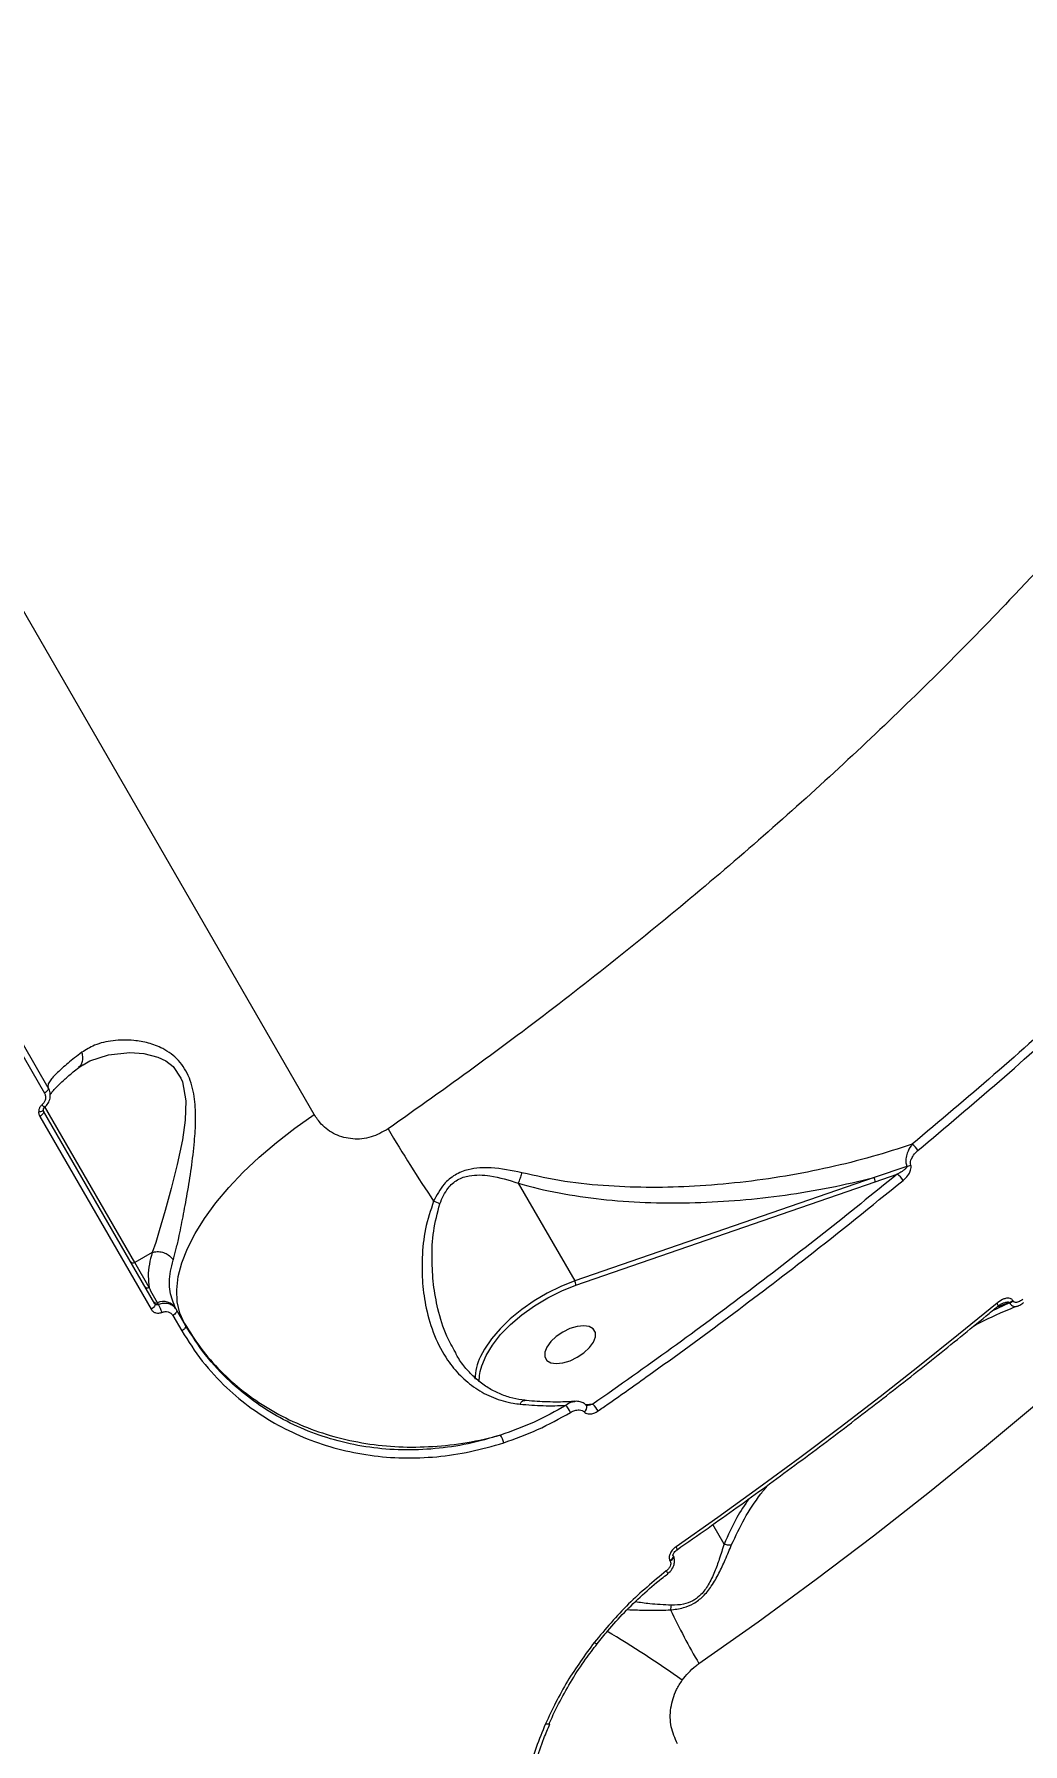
# Model space of a CAD drawing. Header units: millimetres. Extents: x -7447 to 8662, y -5576 to 6370.
# Drawn here: x 932.8 to 1090.2, y -1217.7 to -945.6 of the extents above; entities that cross this region are included whole.
import ezdxf

# ---------------------------------------------------------------- set-up
doc = ezdxf.new("R2010")
doc.units = ezdxf.units.MM
doc.layers.add('DiKom', color=7, linetype='Continuous')
doc.layers.add('DIKOM_ОБЪЕКТ', color=7, linetype='Continuous')
doc.styles.add('style1', font='arial.ttf', dxfattribs={"width": 0.8})
doc.dimstyles.new('1-50', dxfattribs={"dimtxt": 300, "dimasz": 200, "dimexe": 100, "dimexo": 0, "dimgap": 100, "dimtad": 1, "dimdec": 0, "dimtxsty": 'style1', "dimcen": 0, "dimclrd": 7, "dimclre": 7, "dimadec": 1, "dimazin": 2, "dimtfac": 1, "dimtdec": 0, "dimtmove": 1, "dimatfit": 3, "dimfxl": 0, "dimlwd": 25, "dimlwe": 18, "dimarcsym": 0})

# ---------------------------------------------------------------- blocks, each defined once
blk = doc.blocks.new('*D10')
at = {"color": 7, "linetype": 'Continuous', "lineweight": 18, "transparency": 16777216}
for p, q in [((-5489.75, 240.8), (-5489.75, 4573.49)), ((4778.18, -2126.78), (4778.18, 4573.49))]:
    blk.add_line(p, q, dxfattribs=at)
at = {"color": 7, "linetype": 'Continuous', "lineweight": 25, "transparency": 16777216}
blk.add_line((4578.18, 4473.49), (-5289.75, 4473.49), dxfattribs=at)
at = {"color": 7, "linetype": 'Continuous', "transparency": 16777216}
for points in [[(-5289.75, 4506.82), (-5289.75, 4440.16), (-5489.75, 4473.49)], [(4578.18, 4506.82), (4578.18, 4440.16), (4778.18, 4473.49)]]:
    blk.add_solid(points, dxfattribs=at)
at = {"layer": 'Defpoints', "color": 0, "linetype": 'Continuous', "transparency": 16777216}
for p in [(-5489.75, 4473.49), (-5489.75, 240.8), (4778.18, -2126.78)]:
    blk.add_point(p, dxfattribs=at)
at = {"color": 0, "linetype": 'Continuous', "lineweight": 15, "transparency": 16777216, "insert": (-777.31, 4726.76), "char_height": 300, "attachment_point": 5, "style": 'style1'}
blk.add_mtext('10300', dxfattribs=at)
blk = doc.blocks.new('*D11')
at = {"color": 7, "linetype": 'Continuous', "lineweight": 18, "transparency": 16777216}
for p, q in [((2045.4, 3512.26), (7772.09, 3512.26)), ((-1858.48, -4091.08), (7772.09, -4091.08))]:
    blk.add_line(p, q, dxfattribs=at)
at = {"color": 7, "linetype": 'Continuous', "lineweight": 25, "transparency": 16777216}
blk.add_line((7672.09, -3891.08), (7672.09, 3312.26), dxfattribs=at)
at = {"color": 7, "linetype": 'Continuous', "transparency": 16777216}
for points in [[(7638.76, 3312.26), (7705.42, 3312.26), (7672.09, 3512.26)], [(7638.76, -3891.08), (7705.42, -3891.08), (7672.09, -4091.08)]]:
    blk.add_solid(points, dxfattribs=at)
at = {"layer": 'Defpoints', "color": 0, "linetype": 'Continuous', "transparency": 16777216}
for p in [(2045.4, 3512.26), (7672.09, 3512.26), (-1858.48, -4091.08)]:
    blk.add_point(p, dxfattribs=at)
at = {"color": 0, "linetype": 'Continuous', "lineweight": 15, "transparency": 16777216, "insert": (7418.92, 3.22), "char_height": 300, "attachment_point": 5, "rotation": 90, "style": 'style1'}
blk.add_mtext('7600', dxfattribs=at)
blk = doc.blocks.new('*D12')
at = {"layer": 'Defpoints', "color": 0, "transparency": 16777216}
for p in [(-7446.93, 5919.72), (-7446.93, 736.93), (6905.53, -2412.68)]:
    blk.add_point(p, dxfattribs=at)
at = {"layer": 'DiKom', "color": 7, "lineweight": 18, "transparency": 16777216}
for p, q in [((-7446.93, 736.93), (-7446.93, 6019.72)), ((6905.53, -2412.68), (6905.53, 6019.72))]:
    blk.add_line(p, q, dxfattribs=at)
at = {"layer": 'DiKom', "color": 7, "lineweight": 25, "transparency": 16777216}
blk.add_line((6705.53, 5919.72), (-7246.93, 5919.72), dxfattribs=at)
at = {"layer": 'DiKom', "color": 7, "transparency": 16777216}
for points in [[(-7246.93, 5953.05), (-7246.93, 5886.39), (-7446.93, 5919.72)], [(6705.53, 5953.05), (6705.53, 5886.39), (6905.53, 5919.72)]]:
    blk.add_solid(points, dxfattribs=at)
at = {"layer": 'DiKom', "color": 0, "transparency": 16777216, "insert": (-918.31, 6173), "char_height": 300, "attachment_point": 5, "style": 'style1'}
blk.add_mtext('14300', dxfattribs=at)
blk = doc.blocks.new('*D13')
at = {"layer": 'Defpoints', "color": 0, "transparency": 16777216}
for p in [(2049.72, 5594.27), (-1141.86, -5576.35), (8561.69, -5576.35)]:
    blk.add_point(p, dxfattribs=at)
at = {"layer": 'DiKom', "color": 7, "lineweight": 18, "transparency": 16777216}
for p, q in [((2049.72, 5594.27), (8661.69, 5594.27)), ((-1141.86, -5576.35), (8661.69, -5576.35))]:
    blk.add_line(p, q, dxfattribs=at)
at = {"layer": 'DiKom', "color": 7, "lineweight": 25, "transparency": 16777216}
blk.add_line((8561.69, 5394.27), (8561.69, -5376.35), dxfattribs=at)
at = {"layer": 'DiKom', "color": 7, "transparency": 16777216}
for points in [[(8528.35, 5394.27), (8595.02, 5394.27), (8561.69, 5594.27)], [(8528.35, -5376.35), (8595.02, -5376.35), (8561.69, -5576.35)]]:
    blk.add_solid(points, dxfattribs=at)
at = {"layer": 'DiKom', "color": 0, "transparency": 16777216, "insert": (8308.52, 8.96), "char_height": 300, "attachment_point": 5, "rotation": 90, "style": 'style1'}
blk.add_mtext('11200', dxfattribs=at)

msp = doc.modelspace()

# ---------------------------------------------------------------- linework, layer by layer
at = {"layer": 'DIKOM_ОБЪЕКТ', "color": 7, "linetype": 'Continuous', "lineweight": 15}
for p, q in [((977.4, -1117.56), (738.07, -703.03)), ((935.09, -1113.28), (884.4, -1025.48)), ((883.74, -1026.26), (934.47, -1114.13)), ((939.93, -1110.09), (940.63, -1109.57)), ((933.73, -1117.85), (951.45, -1148.54)), ((952.05, -1147.66), (934.35, -1116.99)), ((948.85, -1141.11), (934.48, -1116.23)), ((934.49, -1116.4), (934.49, -1116.41)), ((1071.71, -1125.82), (1066.48, -1127.58)), ((1009.88, -1128.48), (1018.86, -1144.03)), ((1066.48, -1127.58), (1018.86, -1144.03)), ((1019.04, -1144.7), (1066.67, -1128.25)), ((1066.67, -1128.25), (1070.19, -1127.02)), ((951.62, -1139.51), (948.85, -1141.11)), ((951.13, -1145.07), (948.85, -1141.11)), ((952.61, -1147.79), (952.45, -1147.51)), ((1088.06, -1147.54), (1085.24, -1148.84)), ((1086.06, -1148.16), (1088, -1147.45)), ((1088, -1147.45), (1088.06, -1147.54)), ((1088.61, -1147.22), (1088.56, -1147.13)), ((954.91, -1149.53), (956.33, -1151.98)), ((955.51, -1148.64), (955.37, -1148.4)), ((956.92, -1151.1), (955.51, -1148.64)), ((999.98, -1155.56), (999.87, -1155.37)), ((1021.75, -1163.63), (1020.61, -1163.77)), ((1042.62, -1185.91), (1040.83, -1182.8)), ((1034.01, -1188.57), (1034.04, -1188.63)), ((1034.52, -1187.77), (1034.49, -1187.73)), ((1033.64, -1190.61), (1033.65, -1190.61)), ((1014.79, -1214.49), (1014.79, -1214.5))]:
    msp.add_line(p, q, dxfattribs=at)
at = {"layer": 'DIKOM_ОБЪЕКТ', "color": 7, "linetype": 'Continuous', "lineweight": 15, "flags": 128}
for points in [[(940.66, -1109.63), (941.71, -1109.01), (944.66, -1108.04), (948.05, -1107.66), (950.27, -1107.82), (952.54, -1108.41), (953.79, -1109.03), (954.95, -1109.93), (956.2, -1111.74), (956.45, -1112.33), (956.99, -1115.37), (956.89, -1118.43), (956.44, -1121.58), (955.62, -1125.5), (954.65, -1129.34), (953.7, -1132.82), (952.75, -1136.07), (952.18, -1137.9), (951.62, -1139.5), (951.62, -1139.51), (951.62, -1139.51)], [(935.09, -1113.28), (935.11, -1113.36), (935.11, -1113.45), (935.07, -1113.56), (935, -1113.67), (934.9, -1113.79), (934.78, -1113.91), (934.63, -1114.03), (934.47, -1114.13)], [(934.29, -1116.78), (934.29, -1116.84), (934.25, -1116.9), (934.19, -1116.96), (934.1, -1117.02), (933.99, -1117.07), (933.85, -1117.11), (933.7, -1117.14), (933.54, -1117.16)], [(934.35, -1116.99), (934.37, -1117.07), (934.36, -1117.17), (934.32, -1117.27), (934.25, -1117.39), (934.15, -1117.51), (934.03, -1117.63), (933.88, -1117.74), (933.73, -1117.85)], [(956.75, -1150.8), (956.02, -1149.17), (955.62, -1147.37), (955.53, -1145.42), (955.78, -1143.34), (956.35, -1141.14), (957.24, -1138.85), (958.44, -1136.49), (959.94, -1134.07), (961.73, -1131.62), (963.79, -1129.17), (966.1, -1126.73), (968.64, -1124.33), (971.39, -1121.99), (974.32, -1119.72), (977.4, -1117.56)], [(1003.8, -1158.45), (1004.05, -1157.52), (1004.74, -1155.9), (1005.76, -1154.24), (1007.07, -1152.58), (1008.65, -1150.96), (1010.46, -1149.41), (1012.45, -1147.98), (1014.58, -1146.7), (1016.79, -1145.6), (1019.04, -1144.7)], [(1018.86, -1144.03), (1016.66, -1144.9), (1014.49, -1145.96), (1012.4, -1147.19), (1010.42, -1148.57), (1008.61, -1150.06), (1007, -1151.63), (1005.62, -1153.24), (1004.51, -1154.87), (1003.87, -1156.08)], [(952.05, -1147.66), (952.08, -1147.74), (952.07, -1147.84), (952.04, -1147.95), (951.97, -1148.07), (951.87, -1148.2), (951.75, -1148.32), (951.6, -1148.43), (951.45, -1148.54)], [(1086.07, -1147.55), (1079.95, -1152.57), (1073.74, -1157.54), (1067.46, -1162.47), (1061.11, -1167.34), (1054.68, -1172.17), (1048.18, -1176.95), (1041.61, -1181.67), (1034.98, -1186.34)], [(1086.19, -1148.05), (1086.19, -1148.05), (1086.22, -1148), (1086.22, -1147.92), (1086.19, -1147.81), (1086.14, -1147.69), (1086.07, -1147.55)], [(955.51, -1148.64), (955.54, -1148.73), (955.53, -1148.83), (955.5, -1148.94), (955.43, -1149.06), (955.33, -1149.18), (955.21, -1149.31), (955.07, -1149.42), (954.91, -1149.53)], [(956.92, -1151.1), (956.95, -1151.18), (956.95, -1151.28), (956.91, -1151.4), (956.84, -1151.52), (956.75, -1151.64), (956.63, -1151.76), (956.48, -1151.88), (956.33, -1151.98)], [(1019.27, -1156.17), (1020.32, -1155.45), (1021.2, -1154.63), (1021.82, -1153.78), (1022.14, -1152.95), (1022.14, -1152.22), (1021.81, -1151.65), (1021.18, -1151.28), (1020.3, -1151.15), (1019.25, -1151.26), (1018.1, -1151.6), (1016.96, -1152.16), (1015.9, -1152.87), (1015.03, -1153.69), (1014.41, -1154.55), (1014.09, -1155.38), (1014.09, -1156.1), (1014.42, -1156.68), (1015.05, -1157.04), (1015.93, -1157.18), (1016.98, -1157.07), (1018.13, -1156.72), (1019.27, -1156.17)], [(1003.67, -1160.11), (1003.7, -1159.06), (1003.8, -1158.45)], [(1038.63, -1204.93), (1048.03, -1198.27), (1057.29, -1191.5), (1066.38, -1184.61), (1075.31, -1177.61), (1084.06, -1170.51), (1092.63, -1163.31)], [(1034.48, -1187.71), (1034.52, -1187.84), (1034.49, -1188.02), (1034.38, -1188.21), (1034.22, -1188.39), (1034.01, -1188.57)], [(1034.52, -1187.77), (1034.56, -1187.91), (1034.52, -1188.08), (1034.42, -1188.27), (1034.26, -1188.46), (1034.04, -1188.63)], [(1014.79, -1214.5), (1014.76, -1214.53), (1014.7, -1214.56), (1014.61, -1214.57), (1014.5, -1214.57), (1014.36, -1214.55), (1014.2, -1214.51)]]:
    msp.add_lwpolyline(points, dxfattribs=at)
at = {"layer": 'DIKOM_ОБЪЕКТ', "color": 7, "linetype": 'Continuous', "lineweight": 15}
for centre, radius, start, end in [((936.33, -1114.31), 2.79, 216.9249, 228.6592), ((1200.74, -994.67), 245.83, 210.607, 213.7781), ((1070.92, -1124.74), 2.95, 29.8048, 56.175), ((1071.28, -1123.68), 2.19, 281.3975, 298.8576), ((1065.36, -1128.25), 1.31, 359.9777, 30.6075), ((1068.53, -1129.49), 2.97, 29.5314, 56.2216), ((978.5, -1175.28), 47.45, 66.516, 67.8154), ((948.59, -1140.7), 0.479, 212.9459, 302.6442), ((950.87, -1144.66), 0.478, 212.9313, 302.6588), ((1017.73, -1144.7), 1.31, 359.9779, 30.6168), ((952.26, -1147.08), 0.469, 212.3319, 293.6371), ((953.39, -1149.66), 2.35, 32.3285, 113.634), ((947.33, -1150.96), 6.16, 18.213, 30.9134), ((1087.34, -1145.67), 1.9, 290.3066, 309.672), ((1087.4, -1145.76), 1.9, 290.3066, 309.672), ((1011.38, -1159.82), 8.39, 153.5268, 178.7471), ((1014.01, -1166.88), 4.61, 24.7812, 41.4739), ((1019.8, -1164.08), 0.995, 306.2795, 9.5869), ((1017.83, -1167.42), 5.46, 29.6289, 44.0004), ((1004.63, -1170.26), 2.96, 9.2186, 35.059), ((1034.48, -1186.79), 0.673, 359.4254, 42.495), ((1032.76, -1190.8), 0.909, 12.3767, 43.1468), ((1031.48, -1195.42), 2.77, 339.6509, 355.4357), ((1149.61, -1140.21), 128.47, 205.9276, 210.2485), ((933.69, -1351.58), 176.63, 54.6198, 59.2609), ((1022.58, -1200.93), 0.845, 225.2996, 258.9289)]:
    msp.add_arc(centre, radius, start, end, dxfattribs=at)
for points, knots in [([(1168.46, -789.68), (1169.71, -791.87), (1172.79, -797.27), (1176.58, -806.52), (1179.9, -817.34), (1182.15, -828.79), (1183.31, -840.83), (1183.35, -853.45), (1182.26, -866.34), (1180.09, -879.45), (1176.88, -892.74), (1172.58, -906.42), (1167.17, -920.48), (1160.63, -934.86), (1153.11, -949.25), (1144.67, -963.59), (1135.37, -977.83), (1125.06, -992.22), (1113.72, -1006.72), (1101.39, -1021.27), (1089.18, -1034.62), (1077.33, -1046.75), (1066.03, -1057.71), (1054.24, -1068.56), (1042.01, -1079.24), (1029.4, -1089.72), (1016.38, -1099.98), (1003, -1110.06), (993.78, -1116.57), (989.16, -1119.83)], [0, 0, 0, 0, 0.026836, 0.066391, 0.105977, 0.145532, 0.186243, 0.226987, 0.267697, 0.307122, 0.346577, 0.386001, 0.426576, 0.467184, 0.507758, 0.547089, 0.58645, 0.625781, 0.666258, 0.706768, 0.747246, 0.778662, 0.810079, 0.841746, 0.873414, 0.904934, 0.936454, 0.968227, 1, 1, 1, 1]), ([(1121.86, -1077.1), (1118.02, -1080.94), (1110.34, -1088.61), (1098.21, -1099.98), (1085.66, -1111.24), (1076.93, -1118.6), (1072.56, -1122.29)], [0, 0, 0, 0, 0.249097, 0.498195, 0.749097, 1, 1, 1, 1]), ([(1073.48, -1123.27), (1077.83, -1119.61), (1086.52, -1112.28), (1099.06, -1101.02), (1111.26, -1089.6), (1119.01, -1081.85), (1122.89, -1077.98)], [0, 0, 0, 0, 0.249097, 0.498193, 0.749096, 1, 1, 1, 1]), ([(954.96, -1140.74), (955.11, -1140.21), (955.4, -1139.16), (955.92, -1136.87), (956.53, -1133.88), (957.22, -1130.12), (957.88, -1126.08), (958.35, -1122.16), (958.58, -1118.47), (958.45, -1115.02), (957.82, -1112.21), (956.82, -1110.22), (955.84, -1108.9), (954.64, -1107.84), (953.02, -1106.85), (951.01, -1106.1), (948.3, -1105.64), (945.35, -1105.69), (942.5, -1106.35), (941.07, -1107.24), (940.42, -1107.65)], [0, 0, 0, 0, 0.04508, 0.090182, 0.158889, 0.227684, 0.298404, 0.369113, 0.425047, 0.480819, 0.540819, 0.571383, 0.601954, 0.634466, 0.66703, 0.719846, 0.77277, 0.852883, 0.932987, 1, 1, 1, 1]), ([(940.42, -1107.65), (939.65, -1108.25), (938.1, -1109.46), (936.38, -1110.99), (935.38, -1112.1), (934.97, -1112.84), (935.02, -1113.09), (935.05, -1113.21)], [0, 0, 0, 0, 0.210651, 0.424751, 0.676211, 0.837403, 1, 1, 1, 1]), ([(939.91, -1110.01), (939.99, -1109.96), (940.25, -1109.77), (940.51, -1109.24), (940.62, -1108.52), (940.53, -1107.96), (940.43, -1107.69), (940.42, -1107.65)], [0, 0, 0, 0, 0.115813, 0.404641, 0.693479, 0.950749, 1, 1, 1, 1]), ([(935.4, -1114.37), (935.45, -1114.3), (935.58, -1114.1), (936.03, -1113.57), (936.74, -1112.82), (937.75, -1111.88), (938.82, -1110.95), (939.64, -1110.29), (939.94, -1110.05)], [0, 0, 0, 0, 0.113139, 0.28577, 0.474599, 0.674469, 0.88084, 1, 1, 1, 1]), ([(934.47, -1114.13), (934.54, -1114.28), (934.68, -1114.59), (934.66, -1115.12), (934.47, -1115.62), (934.22, -1115.87), (934.1, -1115.99)], [0, 0, 0, 0, 0.256607, 0.513642, 0.761206, 1, 1, 1, 1]), ([(934.49, -1116.4), (934.69, -1116.2), (935.1, -1115.78), (935.41, -1114.95), (935.44, -1114.06), (935.21, -1113.54), (935.09, -1113.28)], [0, 0, 0, 0, 0.242508, 0.491711, 0.747264, 1, 1, 1, 1]), ([(934.1, -1115.99), (933.98, -1116.1), (933.75, -1116.33), (933.57, -1116.75), (933.55, -1117.03), (933.54, -1117.16)], [0, 0, 0, 0, 0.350948, 0.701416, 1, 1, 1, 1]), ([(933.54, -1117.16), (933.54, -1117.23), (933.56, -1117.47), (933.65, -1117.69), (933.73, -1117.85)], [0, 0, 0, 0, 0.287976, 1, 1, 1, 1]), ([(934.35, -1116.99), (934.32, -1116.94), (934.29, -1116.88), (934.29, -1116.8), (934.29, -1116.78)], [0, 0, 0, 0, 0.720653, 1, 1, 1, 1]), ([(934.3, -1116.8), (934.3, -1116.78), (934.29, -1116.73), (934.32, -1116.62), (934.4, -1116.49), (934.47, -1116.41), (934.52, -1116.38), (934.53, -1116.37)], [0, 0, 0, 0, 0.103978, 0.475524, 0.727719, 0.93891, 1, 1, 1, 1]), ([(989.16, -1119.83), (988.27, -1120.33), (986.48, -1121.34), (983.48, -1121.59), (980.7, -1120.85), (978.63, -1119.38), (977.75, -1118.08), (977.4, -1117.56)], [0, 0, 0, 0, 0.209909, 0.422894, 0.638261, 0.855355, 1, 1, 1, 1]), ([(1072.56, -1122.29), (1070.45, -1122.96), (1066.12, -1124.35), (1059.37, -1126.03), (1052.36, -1127.4), (1045.2, -1128.41), (1038.09, -1129.02), (1031.1, -1129.22), (1024.21, -1128.99), (1017.26, -1128.32), (1012.7, -1127.32), (1010.42, -1126.81)], [0, 0, 0, 0, 0.107956, 0.221264, 0.334571, 0.449784, 0.564986, 0.672071, 0.779129, 0.889621, 1, 1, 1, 1]), ([(1072.56, -1122.29), (1072.5, -1122.36), (1072.18, -1122.75), (1071.77, -1123.53), (1071.55, -1124.5), (1071.54, -1125.25), (1071.65, -1125.63), (1071.71, -1125.82)], [0, 0, 0, 0, 0.082534, 0.435068, 0.677247, 0.833002, 1, 1, 1, 1]), ([(1072.33, -1125.59), (1072.31, -1125.47), (1072.26, -1125.23), (1072.37, -1124.74), (1072.67, -1124.1), (1073.1, -1123.6), (1073.42, -1123.32), (1073.48, -1123.27)], [0, 0, 0, 0, 0.145595, 0.289967, 0.532096, 0.909814, 1, 1, 1, 1]), ([(1010.42, -1126.81), (1008.8, -1126.47), (1006.58, -1125.99), (1003.72, -1126), (1001.76, -1126.28), (999.76, -1127.07), (997.74, -1128.76), (996.9, -1130.39), (996.41, -1131.34)], [0, 0, 0, 0, 0.303073, 0.415237, 0.529512, 0.668754, 0.808541, 1, 1, 1, 1]), ([(1071.71, -1125.82), (1071.7, -1125.85), (1071.7, -1125.9), (1071.63, -1126.02), (1071.45, -1126.22), (1071.03, -1126.55), (1070.57, -1126.82), (1070.25, -1126.99), (1070.19, -1127.02)], [0, 0, 0, 0, 0.046121, 0.090154, 0.210125, 0.459821, 0.889192, 1, 1, 1, 1]), ([(1071.12, -1128.03), (1071.19, -1127.97), (1071.52, -1127.68), (1071.98, -1127.15), (1072.3, -1126.48), (1072.41, -1125.97), (1072.36, -1125.72), (1072.33, -1125.59)], [0, 0, 0, 0, 0.095098, 0.471971, 0.715774, 0.857242, 1, 1, 1, 1]), ([(997.4, -1131.76), (997.77, -1130.87), (998.4, -1129.37), (1000.16, -1127.83), (1001.96, -1127.23), (1003.72, -1127.13), (1006.36, -1127.38), (1008.41, -1127.98), (1009.88, -1128.48), (1009.88, -1128.48)], [0, 0, 0, 0, 0.188616, 0.321666, 0.455546, 0.569143, 0.683125, 0.999681, 1, 1, 1, 1]), ([(1010.42, -1126.81), (1010.41, -1126.86), (1010.33, -1127.15), (1010.15, -1127.75), (1009.97, -1128.22), (1009.88, -1128.48)], [0, 0, 0, 0, 0.069974, 0.497841, 1, 1, 1, 1]), ([(1009.88, -1128.48), (1010.12, -1128.55), (1012.52, -1129.24), (1017.18, -1130.27), (1024.01, -1131.19), (1030.97, -1131.63), (1038.08, -1131.63), (1045.21, -1131.23), (1052.38, -1130.41), (1059.5, -1129.24), (1064.16, -1128.13), (1066.48, -1127.58)], [0, 0, 0, 0, 0.012974, 0.130609, 0.248338, 0.370448, 0.492589, 0.618292, 0.744005, 0.872002, 1, 1, 1, 1]), ([(1009.88, -1128.48), (1009.88, -1128.48), (1009.88, -1128.48), (1009.88, -1128.48), (1009.88, -1128.48), (1009.88, -1128.48)], [0, 0, 0, 0, 0.342484, 0.820341, 1, 1, 1, 1]), ([(1070.19, -1127.02), (1066.31, -1130.17), (1058.57, -1136.45), (1046.57, -1145.68), (1034.33, -1154.78), (1025.95, -1160.68), (1021.75, -1163.63)], [0, 0, 0, 0, 0.249313, 0.498628, 0.749314, 1, 1, 1, 1]), ([(1022.57, -1164.72), (1023.11, -1164.35), (1025.82, -1162.46), (1032.82, -1157.51), (1043.43, -1149.76), (1056.99, -1139.46), (1066.06, -1132.12), (1071.12, -1128.03)], [0, 0, 0, 0, 0.032167, 0.160836, 0.418397, 0.675957, 1, 1, 1, 1]), ([(996.41, -1131.34), (995.92, -1132.8), (994.94, -1135.73), (994.52, -1140.19), (994.57, -1144.42), (995.17, -1148.63), (996.43, -1152.8), (998.32, -1156.39), (1000.59, -1159.15), (1003.04, -1161.2), (1005.88, -1162.69), (1008.33, -1163.41), (1009.8, -1163.6), (1010.16, -1163.64)], [0, 0, 0, 0, 0.107138, 0.214579, 0.311345, 0.408091, 0.521752, 0.635295, 0.719262, 0.803177, 0.887821, 0.972403, 1, 1, 1, 1]), ([(999.87, -1155.37), (999.39, -1154.53), (998.17, -1152.42), (997.07, -1148.73), (996.32, -1144.59), (996.09, -1140.43), (996.25, -1136.08), (997.02, -1133.2), (997.4, -1131.76)], [0, 0, 0, 0, 0.125712, 0.316107, 0.479311, 0.64255, 0.821566, 1, 1, 1, 1]), ([(951.62, -1139.51), (951.45, -1140.13), (951.11, -1141.43), (950.93, -1143.3), (951.07, -1144.48), (951.13, -1145.07)], [0, 0, 0, 0, 0.309354, 0.653216, 1, 1, 1, 1]), ([(951.62, -1139.51), (951.88, -1139.44), (952.4, -1139.31), (953.25, -1139.42), (954.04, -1139.75), (954.58, -1140.19), (954.85, -1140.54), (954.94, -1140.7), (954.96, -1140.74)], [0, 0, 0, 0, 0.212347, 0.424689, 0.63703, 0.849369, 0.965499, 1, 1, 1, 1]), ([(951.62, -1139.51), (951.62, -1139.51), (951.62, -1139.51), (951.62, -1139.51), (951.62, -1139.51)], [0, 0, 0, 0, 0.805734, 1, 1, 1, 1]), ([(955.37, -1148.4), (955, -1147.54), (954.25, -1145.8), (954.34, -1143.1), (954.81, -1141.32), (954.96, -1140.74)], [0, 0, 0, 0, 0.395874, 0.803226, 1, 1, 1, 1]), ([(952.45, -1147.51), (952.38, -1147.39), (952.03, -1146.78), (951.58, -1145.95), (951.23, -1145.26), (951.13, -1145.07)], [0, 0, 0, 0, 0.153661, 0.768296, 1, 1, 1, 1]), ([(952.61, -1147.79), (952.56, -1147.81), (952.45, -1147.85), (952.3, -1147.84), (952.16, -1147.78), (952.08, -1147.71), (952.05, -1147.66), (952.05, -1147.66)], [0, 0, 0, 0, 0.240253, 0.48112, 0.722336, 0.962938, 1, 1, 1, 1]), ([(955.51, -1148.64), (955.49, -1148.61), (955.34, -1148.36), (954.95, -1147.97), (954.24, -1147.64), (953.42, -1147.55), (952.88, -1147.71), (952.61, -1147.79)], [0, 0, 0, 0, 0.037239, 0.278112, 0.518867, 0.759388, 1, 1, 1, 1]), ([(1035.15, -1186.8), (1036.79, -1185.65), (1041.55, -1182.33), (1049.32, -1176.74), (1058.41, -1170.01), (1067.37, -1163.17), (1076.02, -1156.36), (1082.26, -1151.3), (1085.58, -1148.56), (1086.19, -1148.05)], [0, 0, 0, 0, 0.092521, 0.2683, 0.444085, 0.619871, 0.79566, 0.962201, 1, 1, 1, 1]), ([(1082.4, -1151.15), (1082.51, -1151.1), (1084.29, -1150.16), (1086.61, -1149.08), (1088.89, -1148.16), (1089.37, -1147.97)], [0, 0, 0, 0, 0.047026, 0.797157, 1, 1, 1, 1]), ([(1088.56, -1147.13), (1088.51, -1147.06), (1088.4, -1146.91), (1088.1, -1146.78), (1087.67, -1146.75), (1087, -1146.92), (1086.45, -1147.24), (1086.11, -1147.52), (1086.07, -1147.55)], [0, 0, 0, 0, 0.092776, 0.206184, 0.369278, 0.572431, 0.947153, 1, 1, 1, 1]), ([(1086.19, -1148.06), (1086.24, -1148.02), (1086.47, -1147.82), (1086.75, -1147.65), (1086.95, -1147.59), (1086.97, -1147.58)], [0, 0, 0, 0, 0.184097, 0.92174, 1, 1, 1, 1]), ([(1086.98, -1147.57), (1087.14, -1147.52), (1087.39, -1147.44), (1087.71, -1147.37), (1087.89, -1147.38), (1087.97, -1147.41), (1087.99, -1147.43), (1088, -1147.45), (1088, -1147.45)], [0, 0, 0, 0, 0.439657, 0.742485, 0.902381, 0.951283, 0.992418, 1, 1, 1, 1]), ([(1088.06, -1147.54), (1088.12, -1147.62), (1088.25, -1147.81), (1088.53, -1148.02), (1088.9, -1148.11), (1089.21, -1148.11), (1089.36, -1148.01), (1089.39, -1147.99)], [0, 0, 0, 0, 0.176208, 0.384344, 0.653921, 0.944764, 1, 1, 1, 1]), ([(1090.16, -1146.96), (1089.93, -1147.12), (1089.61, -1147.35), (1089.16, -1147.46), (1088.89, -1147.45), (1088.71, -1147.36), (1088.64, -1147.26), (1088.61, -1147.22)], [0, 0, 0, 0, 0.437087, 0.628883, 0.790909, 0.906056, 1, 1, 1, 1]), ([(1089.4, -1147.99), (1089.44, -1147.98), (1089.72, -1147.89), (1090.01, -1147.69), (1090.24, -1147.49), (1090.28, -1147.46)], [0, 0, 0, 0, 0.113164, 0.876961, 1, 1, 1, 1]), ([(951.45, -1148.54), (951.46, -1148.56), (951.55, -1148.7), (951.78, -1148.94), (952.21, -1149.13), (952.7, -1149.18), (953.02, -1149.08), (953.18, -1149.03)], [0, 0, 0, 0, 0.037233, 0.27789, 0.518603, 0.759246, 1, 1, 1, 1]), ([(953.18, -1149.03), (953.34, -1148.98), (953.66, -1148.88), (954.15, -1148.93), (954.58, -1149.12), (954.81, -1149.36), (954.9, -1149.51), (954.91, -1149.53)], [0, 0, 0, 0, 0.240755, 0.481349, 0.722076, 0.962823, 1, 1, 1, 1]), ([(956.75, -1150.8), (957.6, -1152.14), (959.28, -1154.83), (962.45, -1158.43), (966.05, -1161.65), (970.1, -1164.43), (974.52, -1166.73), (979.28, -1168.51), (984.3, -1169.75), (989.53, -1170.44), (994.91, -1170.53), (1000.36, -1170.04), (1004.42, -1169.26), (1006.63, -1168.67), (1007.06, -1168.56)], [0, 0, 0, 0, 0.087443, 0.174887, 0.263313, 0.352018, 0.440446, 0.52975, 0.619338, 0.708641, 0.79855, 0.88875, 0.978659, 1, 1, 1, 1]), ([(956.33, -1151.98), (957.37, -1153.62), (959.45, -1156.89), (963.24, -1160.96), (967.32, -1164.34), (971.6, -1167.05), (976.22, -1169.23), (981.13, -1170.84), (986.26, -1171.87), (991.54, -1172.3), (996.9, -1172.09), (1002.27, -1171.31), (1005.8, -1170.3), (1007.56, -1169.79)], [0, 0, 0, 0, 0.102184, 0.204368, 0.29249, 0.380891, 0.469013, 0.557404, 0.646076, 0.734467, 0.822883, 0.91158, 1, 1, 1, 1]), ([(1007.06, -1168.56), (1005.34, -1169.06), (1001.89, -1170.06), (996.63, -1170.81), (991.39, -1171.02), (986.23, -1170.6), (981.21, -1169.59), (976.4, -1168.01), (971.88, -1165.87), (967.69, -1163.21), (963.7, -1159.9), (959.98, -1155.91), (957.94, -1152.7), (956.92, -1151.1)], [0, 0, 0, 0, 0.088373, 0.177025, 0.265393, 0.353767, 0.442427, 0.530801, 0.618945, 0.707372, 0.795521, 0.89776, 1, 1, 1, 1]), ([(1010.92, -1163), (1010.76, -1162.99), (1009.92, -1162.94), (1008.48, -1162.58), (1006.59, -1161.9), (1004.83, -1160.93), (1003.18, -1159.69), (1001.69, -1158.17), (1000.6, -1156.79), (1000.08, -1155.85), (999.93, -1155.59)], [0, 0, 0, 0, 0.032143, 0.172141, 0.316727, 0.465625, 0.61755, 0.773693, 0.935017, 1, 1, 1, 1]), ([(1017.46, -1163.83), (1015.79, -1164.76), (1012.43, -1166.64), (1008.86, -1167.92), (1007.06, -1168.56)], [0, 0, 0, 0, 0.496483, 1, 1, 1, 1]), ([(1010.16, -1163.64), (1010.18, -1163.61), (1010.24, -1163.5), (1010.41, -1163.25), (1010.66, -1163.02), (1010.84, -1163.05), (1010.91, -1163.06)], [0, 0, 0, 0, 0.069584, 0.276856, 0.714679, 1, 1, 1, 1]), ([(1010.16, -1163.64), (1011.4, -1163.74), (1013.89, -1163.95), (1016.27, -1163.87), (1017.46, -1163.83)], [0, 0, 0, 0, 0.497869, 1, 1, 1, 1]), ([(1018.89, -1163.18), (1018.52, -1163.21), (1017.12, -1163.33), (1014.53, -1163.29), (1012.23, -1163.2), (1011, -1163.03), (1010.9, -1163.02)], [0, 0, 0, 0, 0.14652, 0.555986, 0.966567, 1, 1, 1, 1]), ([(1018.9, -1163.25), (1018.69, -1163.26), (1018.2, -1163.3), (1017.73, -1163.64), (1017.46, -1163.83)], [0, 0, 0, 0, 0.416362, 1, 1, 1, 1]), ([(1020.72, -1163.87), (1020.6, -1163.74), (1020.32, -1163.45), (1019.7, -1163.24), (1019.2, -1163.16), (1018.93, -1163.21), (1018.9, -1163.22)], [0, 0, 0, 0, 0.256861, 0.590358, 0.950654, 1, 1, 1, 1]), ([(1020.93, -1163.83), (1020.91, -1163.84), (1020.84, -1163.85), (1020.75, -1163.84), (1020.71, -1163.83), (1020.72, -1163.83), (1020.72, -1163.83)], [0, 0, 0, 0, 0.159386, 0.551423, 0.884497, 1, 1, 1, 1]), ([(1021.75, -1163.63), (1021.59, -1163.69), (1021.33, -1163.78), (1021.04, -1163.82), (1020.93, -1163.83)], [0, 0, 0, 0, 0.610504, 1, 1, 1, 1]), ([(1007.56, -1169.79), (1009.37, -1169.14), (1013.03, -1167.84), (1016.46, -1165.92), (1018.19, -1164.95)], [0, 0, 0, 0, 0.496493, 1, 1, 1, 1]), ([(1018.19, -1164.95), (1018.42, -1164.83), (1018.86, -1164.61), (1019.5, -1164.52), (1020.04, -1164.6), (1020.28, -1164.79), (1020.39, -1164.88)], [0, 0, 0, 0, 0.297475, 0.589044, 0.80284, 1, 1, 1, 1]), ([(1020.39, -1164.88), (1020.41, -1164.91), (1020.53, -1165.02), (1020.81, -1165.16), (1021.31, -1165.22), (1021.94, -1165.1), (1022.36, -1164.85), (1022.57, -1164.72)], [0, 0, 0, 0, 0.04908, 0.217903, 0.426668, 0.702257, 1, 1, 1, 1]), ([(1043.82, -1185.99), (1044.47, -1184.61), (1045.78, -1181.83), (1047.84, -1178.68), (1049.25, -1176.95), (1049.65, -1176.46)], [0, 0, 0, 0, 0.41504, 0.835051, 1, 1, 1, 1]), ([(1046.56, -1178.69), (1045.89, -1179.68), (1044.34, -1181.99), (1043.25, -1184.48), (1042.63, -1185.91)], [0, 0, 0, 0, 0.425755, 1, 1, 1, 1]), ([(1034.07, -1196.38), (1034.76, -1196.3), (1035.97, -1196.16), (1037.8, -1195.43), (1039.38, -1194.23), (1040.73, -1192.51), (1041.85, -1190.5), (1042.88, -1188.26), (1043.5, -1186.78), (1043.82, -1185.99)], [0, 0, 0, 0, 0.150788, 0.262543, 0.375831, 0.504375, 0.658113, 0.816002, 1, 1, 1, 1]), ([(1042.62, -1185.91), (1042.37, -1186.7), (1041.92, -1188.14), (1041.14, -1190.33), (1040.24, -1192.27), (1039.15, -1193.83), (1038.21, -1194.61), (1037.27, -1195.16), (1035.96, -1195.6), (1034.87, -1195.62), (1034.24, -1195.64)], [0, 0, 0, 0, 0.192067, 0.351179, 0.509486, 0.634433, 0.718648, 0.742086, 0.849598, 1, 1, 1, 1]), ([(1042.63, -1185.91), (1042.63, -1185.91), (1042.63, -1185.91), (1042.62, -1185.91), (1042.62, -1185.91), (1042.62, -1185.91)], [0, 0, 0, 0, 0.293036, 0.672032, 1, 1, 1, 1]), ([(1042.63, -1185.91), (1042.84, -1185.96), (1043.23, -1186.04), (1043.62, -1186.02), (1043.79, -1185.99), (1043.82, -1185.99)], [0, 0, 0, 0, 0.499464, 0.907315, 1, 1, 1, 1]), ([(1034.04, -1188.63), (1034.07, -1188.68), (1034.13, -1188.81), (1034.14, -1189.08), (1034.04, -1189.44), (1033.8, -1189.84), (1033.55, -1190.07), (1033.43, -1190.18)], [0, 0, 0, 0, 0.103425, 0.26243, 0.461159, 0.728204, 1, 1, 1, 1]), ([(1033.64, -1190.6), (1033.71, -1190.54), (1034.04, -1190.3), (1034.45, -1189.76), (1034.74, -1189.01), (1034.74, -1188.36), (1034.65, -1187.92), (1034.52, -1187.77), (1034.52, -1187.77)], [0, 0, 0, 0, 0.08216, 0.376856, 0.610211, 0.811281, 0.996459, 1, 1, 1, 1]), ([(1034.98, -1186.34), (1034.81, -1186.46), (1034.46, -1186.74), (1034.08, -1187.27), (1033.89, -1187.79), (1033.87, -1188.23), (1033.96, -1188.46), (1034.01, -1188.57)], [0, 0, 0, 0, 0.226768, 0.491972, 0.695954, 0.847689, 1, 1, 1, 1]), ([(1034.49, -1187.73), (1034.49, -1187.73), (1034.49, -1187.73), (1034.49, -1187.67), (1034.52, -1187.57), (1034.57, -1187.43), (1034.71, -1187.21), (1034.9, -1186.98), (1035.08, -1186.86), (1035.16, -1186.81)], [0, 0, 0, 0, 0.068296, 0.140801, 0.226396, 0.336272, 0.517471, 0.788157, 1, 1, 1, 1]), ([(1033.43, -1190.18), (1031.37, -1191.87), (1027.21, -1195.3), (1023.74, -1199.44), (1021.99, -1201.53)], [0, 0, 0, 0, 0.49379, 1, 1, 1, 1]), ([(1022.44, -1201.78), (1022.99, -1201.08), (1024.35, -1199.35), (1026.75, -1196.74), (1029.61, -1193.98), (1031.93, -1191.94), (1033.33, -1190.89), (1033.67, -1190.64)], [0, 0, 0, 0, 0.168681, 0.417612, 0.668167, 0.920056, 1, 1, 1, 1]), ([(1027.23, -1196.33), (1027.76, -1196.35), (1028.97, -1196.4), (1031.27, -1196.48), (1033.13, -1196.41), (1034.07, -1196.38)], [0, 0, 0, 0, 0.278498, 0.636733, 1, 1, 1, 1]), ([(1034.24, -1195.64), (1033.05, -1195.58), (1030.94, -1195.47), (1029.25, -1195.21), (1028.51, -1195.1)], [0, 0, 0, 0, 0.561521, 1, 1, 1, 1]), ([(1021.99, -1201.53), (1020.48, -1203.57), (1017.44, -1207.7), (1015.29, -1212.22), (1014.2, -1214.51)], [0, 0, 0, 0, 0.494171, 1, 1, 1, 1]), ([(1014.8, -1214.51), (1014.82, -1214.46), (1015.33, -1213.23), (1016.49, -1210.87), (1018.4, -1207.49), (1020.38, -1204.44), (1021.81, -1202.59), (1022.44, -1201.77)], [0, 0, 0, 0, 0.011053, 0.272751, 0.534578, 0.796239, 1, 1, 1, 1]), ([(1035.95, -1207.57), (1036.62, -1206.77), (1037.36, -1205.88), (1038.36, -1205.12), (1038.54, -1204.99), (1038.63, -1204.93)], [0, 0, 0, 0, 0.821765, 0.907871, 1, 1, 1, 1]), ([(1035.21, -1217.69), (1034.82, -1216.81), (1034.03, -1215.06), (1034.02, -1212.02), (1034.76, -1209.44), (1035.64, -1208.06), (1035.95, -1207.57)], [0, 0, 0, 0, 0.288568, 0.57163, 0.84704, 1, 1, 1, 1]), ([(1014.2, -1214.51), (1013.69, -1215.76), (1012.66, -1218.27), (1011.5, -1222.1), (1010.64, -1225.99), (1010.08, -1229.92), (1010.01, -1232.54), (1009.97, -1233.85)], [0, 0, 0, 0, 0.197837, 0.395503, 0.593169, 0.796582, 1, 1, 1, 1]), ([(1011.27, -1227.18), (1011.44, -1226.16), (1011.8, -1223.91), (1012.71, -1220.45), (1013.74, -1217.25), (1014.58, -1215.3), (1014.9, -1214.53)], [0, 0, 0, 0, 0.24049, 0.528085, 0.815679, 1, 1, 1, 1])]:
    msp.add_open_spline(points, degree=3, knots=knots, dxfattribs=at)

# ---------------------------------------------------------------- dimensions: what is measured, and where the dimension line sits
at = {"color": 7, "linetype": 'Continuous', "lineweight": 15}
for base, p1, p2, angle, text, picture, middle in [((-5489.75, 4473.49), (4778.18, -2126.78), (-5489.75, 240.8), 180, '10300', '*D10', (-777.31, 4473.49)), ((7672.09, 3512.26), (-1858.48, -4091.08), (2045.4, 3512.26), 270, '7600', '*D11', (7672.09, 3.22))]:
    dim = msp.add_linear_dim(base=base, p1=p1, p2=p2, angle=angle, text=text, dimstyle='1-50', dxfattribs=at)
    dim.commit()
    dim.dimension.update_dxf_attribs({"geometry": picture, "text_midpoint": middle, "dimtype": 160})
at = {"layer": 'DiKom'}
for base, p1, p2, angle, text, picture, middle in [((-7446.93, 5919.72), (6905.53, -2412.68), (-7446.93, 736.93), 180, '14300', '*D12', (-918.31, 5919.72)), ((8561.69, -5576.35), (2049.72, 5594.27), (-1141.86, -5576.35), 270, '11200', '*D13', (8561.69, 8.96))]:
    dim = msp.add_linear_dim(base=base, p1=p1, p2=p2, angle=angle, text=text, dimstyle='1-50', dxfattribs=at)
    dim.commit()
    dim.dimension.update_dxf_attribs({"geometry": picture, "text_midpoint": middle, "dimtype": 160})

doc.saveas('drawing.dxf')
